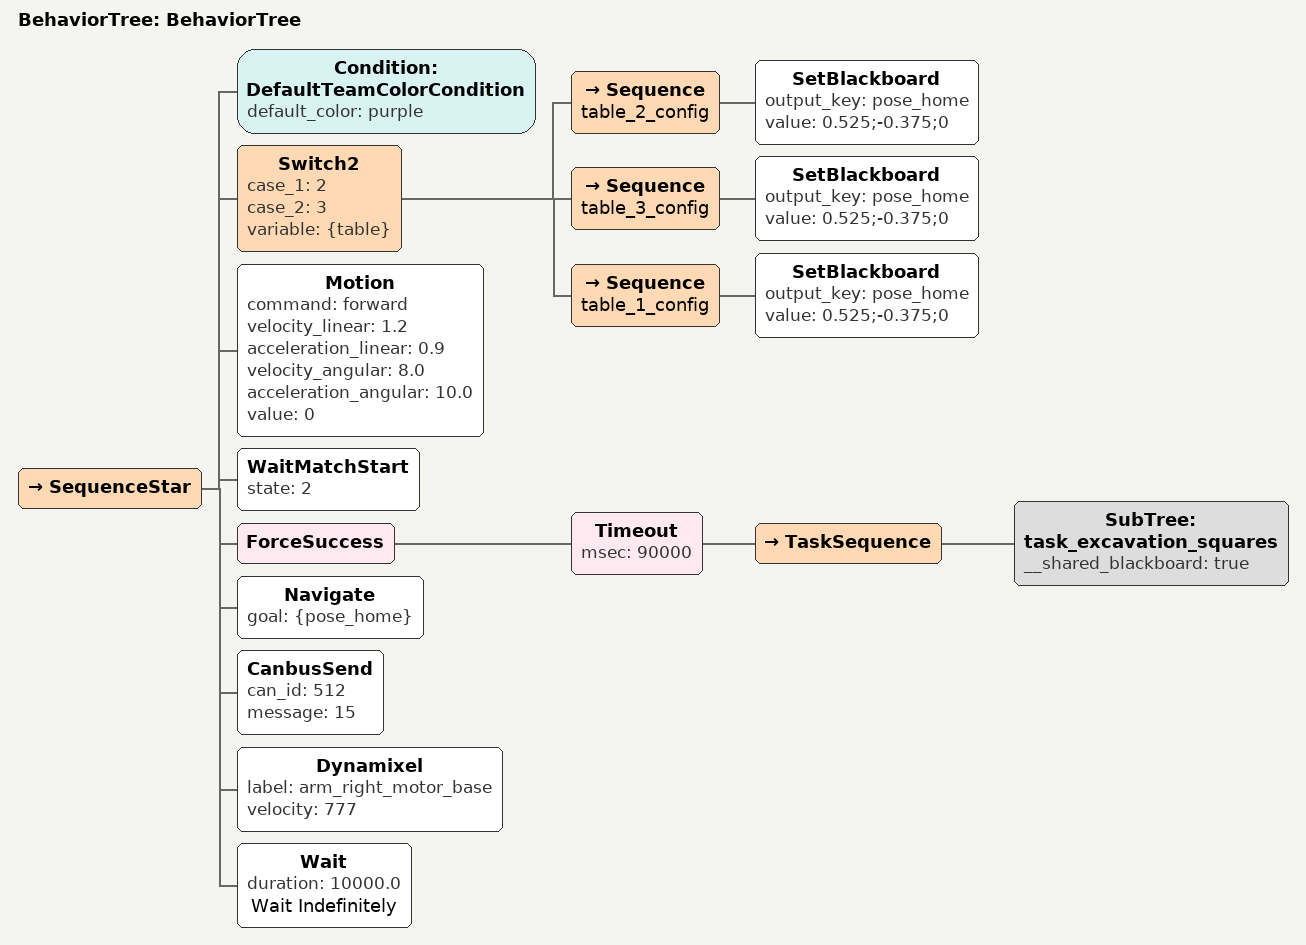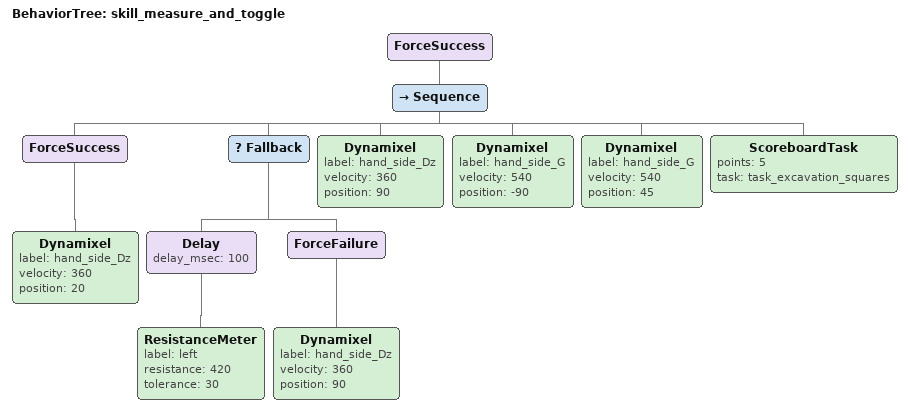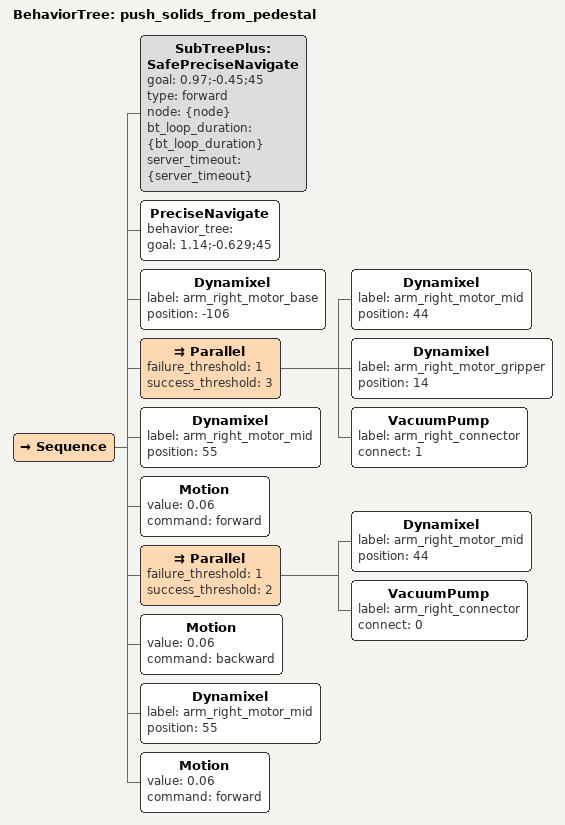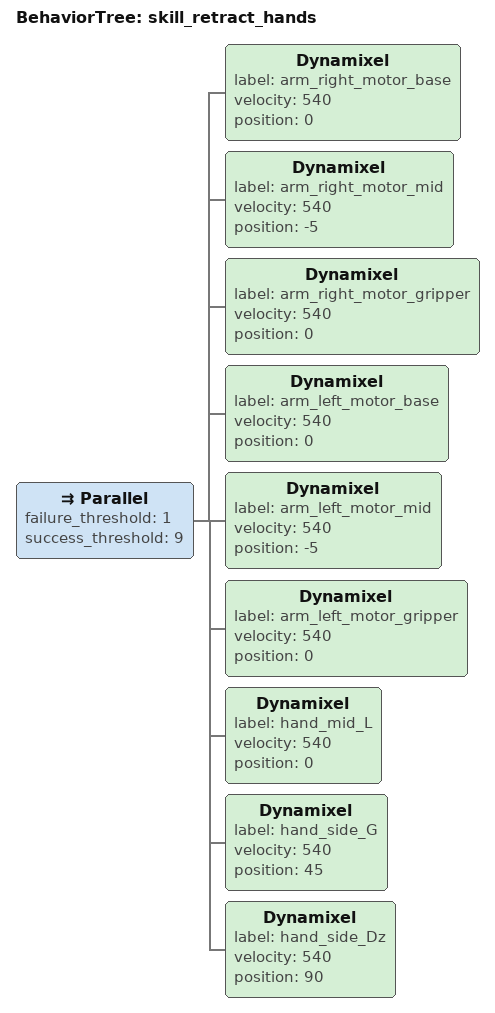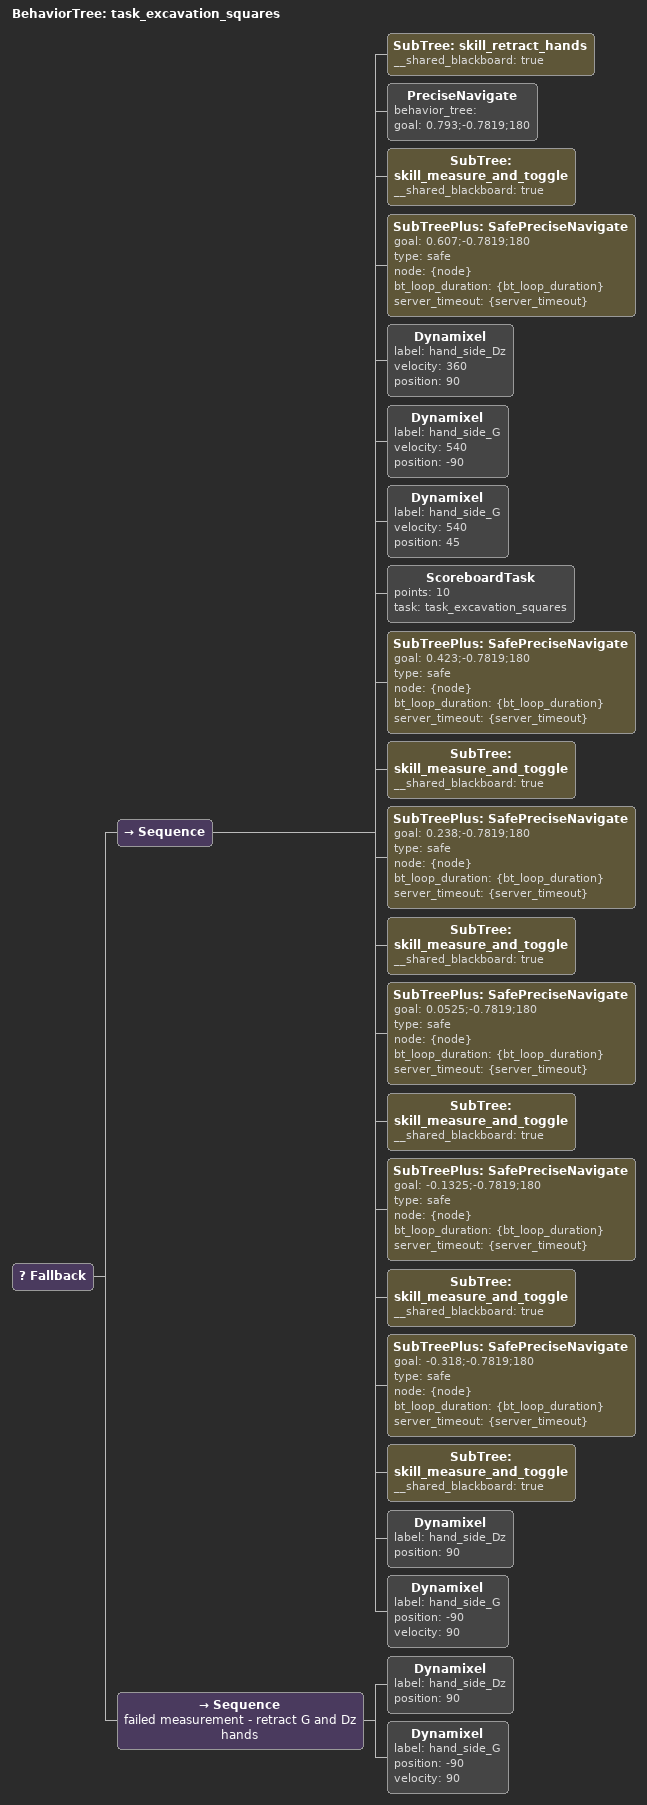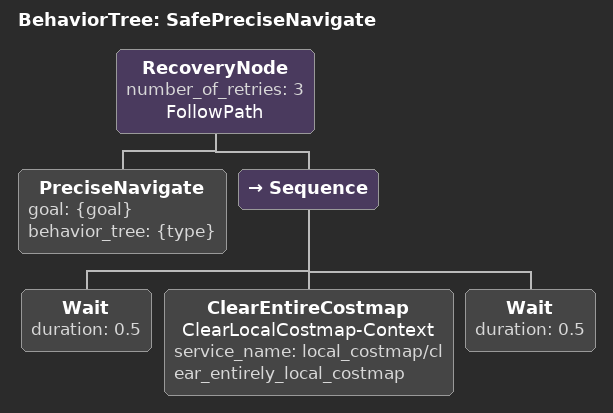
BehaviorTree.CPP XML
<root main_tree_to_execute="BehaviorTree">
    <BehaviorTree ID="BehaviorTree">
        <SequenceStar>
            <Condition ID="DefaultTeamColorCondition" default_color="purple" />
           <!-- Set parameters -->
           <Switch2 case_1="2" case_2="3" variable="{table}">
                <Sequence name="table_2_config">
                    <SetBlackboard output_key="pose_home" value="0.525;-0.375;0"/>
                </Sequence>
                <Sequence name="table_3_config">
                    <SetBlackboard output_key="pose_home" value="0.525;-0.375;0"/>
                </Sequence>
                <Sequence name="table_1_config">
                    <SetBlackboard output_key="pose_home" value="0.525;-0.375;0"/>
                </Sequence>
            </Switch2>

            <Motion command="forward" velocity_linear="1.2" acceleration_linear="0.9" velocity_angular="8.0" acceleration_angular="10.0" value="0" />

            <WaitMatchStart state="2" />

            <ForceSuccess>
                <Timeout msec="90000">
                    <TaskSequence>

                        <SubTree ID="task_excavation_squares" __shared_blackboard="true" />
                        <!--SubTree ID="task_replica_and_statuette" __shared_blackboard="true" /-->
                    </TaskSequence>
                </Timeout>
            </ForceSuccess>

            <!-- Go home -->
            <Navigate goal="{pose_home}" />
            <!-- Stop the motion driver / `can_id` and `message` must be decimals, not hexadecimals. -->
            <CanbusSend can_id="512" message="15" />
            <Dynamixel label="arm_right_motor_base" velocity="777" />
            <Wait duration="10000.0" name="Wait Indefinitely" />
        </SequenceStar>
    </BehaviorTree>
    <BehaviorTree ID="skill_measure_and_toggle">
        <ForceSuccess>
            <Sequence>
                <ForceSuccess>
                    <Dynamixel label="hand_side_Dz" velocity="360" position="20" />
                </ForceSuccess>
                <Fallback>
                    <Delay delay_msec="100">
                        <ResistanceMeter label="left" resistance="420" tolerance="30" />
                    </Delay>
                    <ForceFailure>
                        <Dynamixel label="hand_side_Dz" velocity="360" position="90" />
                    </ForceFailure>
                </Fallback>
                <Dynamixel label="hand_side_Dz" velocity="360" position="90" />
                <Dynamixel label="hand_side_G" velocity="540" position="-90" />
                <Dynamixel label="hand_side_G" velocity="540" position="45" />
                <ScoreboardTask points="5" task="task_excavation_squares"/>
            </Sequence>
        </ForceSuccess>
    </BehaviorTree>

    <BehaviorTree ID="push_solids_from_pedestal">
        <Sequence>
          <SubTreePlus ID="SafePreciseNavigate" goal="0.97;-0.45;45" type="forward" node="{node}" bt_loop_duration="{bt_loop_duration}" server_timeout="{server_timeout}" />
           <PreciseNavigate behavior_tree="" goal="1.14;-0.629;45" />
		   <Dynamixel label="arm_right_motor_base" position="-106" />
           <Parallel failure_threshold="1" success_threshold="3">
			   	<Dynamixel label="arm_right_motor_mid" position="44" />
			   	<Dynamixel label="arm_right_motor_gripper" position="14" />
          		<VacuumPump label="arm_right_connector" connect="1" />
           </Parallel>
           <Dynamixel label="arm_right_motor_mid" position="55" />
           <Motion value="0.06" command="forward"/>
           <Parallel failure_threshold="1" success_threshold="2">
			   	<Dynamixel label="arm_right_motor_mid" position="44" />
		  		<VacuumPump label="arm_right_connector" connect="0" />
           </Parallel>
           <Motion value="0.06" command="backward"/>
           <Dynamixel label="arm_right_motor_mid" position="55" />
           <Motion value="0.06" command="forward"/>
        </Sequence>
    </BehaviorTree>
    <BehaviorTree ID="skill_retract_hands">
        <Parallel failure_threshold="1" success_threshold="9">
            <Dynamixel label="arm_right_motor_base" velocity="540" position="0" />
            <Dynamixel label="arm_right_motor_mid" velocity="540" position="-5" />
            <Dynamixel label="arm_right_motor_gripper" velocity="540" position="0" />
            <Dynamixel label="arm_left_motor_base" velocity="540" position="0" />
            <Dynamixel label="arm_left_motor_mid" velocity="540" position="-5" />
            <Dynamixel label="arm_left_motor_gripper" velocity="540" position="0" />
            <Dynamixel label="hand_mid_L"  velocity="540" position="0" />
            <Dynamixel label="hand_side_G" velocity="540" position="45" />
            <Dynamixel label="hand_side_Dz" velocity="540" position="90" />
        </Parallel>
    </BehaviorTree>
    <BehaviorTree ID="task_excavation_squares">
        <Fallback>
        	<Sequence>
        	    <SubTree ID="skill_retract_hands" __shared_blackboard="true" />
        	    <PreciseNavigate behavior_tree="" goal="0.793;-0.7819;180" />
        	    <SubTree ID="skill_measure_and_toggle" __shared_blackboard="true" />
        	    <SubTreePlus ID="SafePreciseNavigate" goal="0.607;-0.7819;180" type="safe" node="{node}" bt_loop_duration="{bt_loop_duration}" server_timeout="{server_timeout}" />
        	    <Dynamixel label="hand_side_Dz" velocity="360" position="90" />
        	    <Dynamixel label="hand_side_G" velocity="540" position="-90" />
        	    <Dynamixel label="hand_side_G" velocity="540" position="45" />
        	    <ScoreboardTask points="10" task="task_excavation_squares"/>

        	    <SubTreePlus ID="SafePreciseNavigate" goal="0.423;-0.7819;180" type="safe" node="{node}" bt_loop_duration="{bt_loop_duration}" server_timeout="{server_timeout}" />
        	    <SubTree ID="skill_measure_and_toggle" __shared_blackboard="true" />
        	    <SubTreePlus ID="SafePreciseNavigate" goal="0.238;-0.7819;180" type="safe" node="{node}" bt_loop_duration="{bt_loop_duration}" server_timeout="{server_timeout}" />
        	    <SubTree ID="skill_measure_and_toggle" __shared_blackboard="true" />
        	    <SubTreePlus ID="SafePreciseNavigate" goal="0.0525;-0.7819;180" type="safe" node="{node}" bt_loop_duration="{bt_loop_duration}" server_timeout="{server_timeout}" />
        	    <SubTree ID="skill_measure_and_toggle" __shared_blackboard="true" />
        	    <SubTreePlus ID="SafePreciseNavigate" goal="-0.1325;-0.7819;180" type="safe" node="{node}" bt_loop_duration="{bt_loop_duration}" server_timeout="{server_timeout}" />
        	    <SubTree ID="skill_measure_and_toggle" __shared_blackboard="true" />
        	    <SubTreePlus ID="SafePreciseNavigate" goal="-0.318;-0.7819;180" type="safe" node="{node}" bt_loop_duration="{bt_loop_duration}" server_timeout="{server_timeout}" />
        	    <SubTree ID="skill_measure_and_toggle" __shared_blackboard="true" />
        	    <Dynamixel label="hand_side_Dz" position="90" />
        	    <Dynamixel label="hand_side_G" position="-90" velocity="90" />
        	</Sequence>
        	<Sequence name="failed measurement - retract G and Dz hands">
        	    <Dynamixel label="hand_side_Dz" position="90" />
        	    <Dynamixel label="hand_side_G" position="-90" velocity="90" />
        	</Sequence>
        </Fallback>
    </BehaviorTree>
    <BehaviorTree ID="SafePreciseNavigate">
        <RecoveryNode number_of_retries="3" name="FollowPath">
            <PreciseNavigate goal="{goal}" behavior_tree="{type}" />
            <Sequence>
                <Wait duration="0.5" />
                <ClearEntireCostmap name="ClearLocalCostmap-Context" service_name="local_costmap/clear_entirely_local_costmap" />
                <Wait duration="0.5" />
            </Sequence>
        </RecoveryNode>
    </BehaviorTree>
</root>
